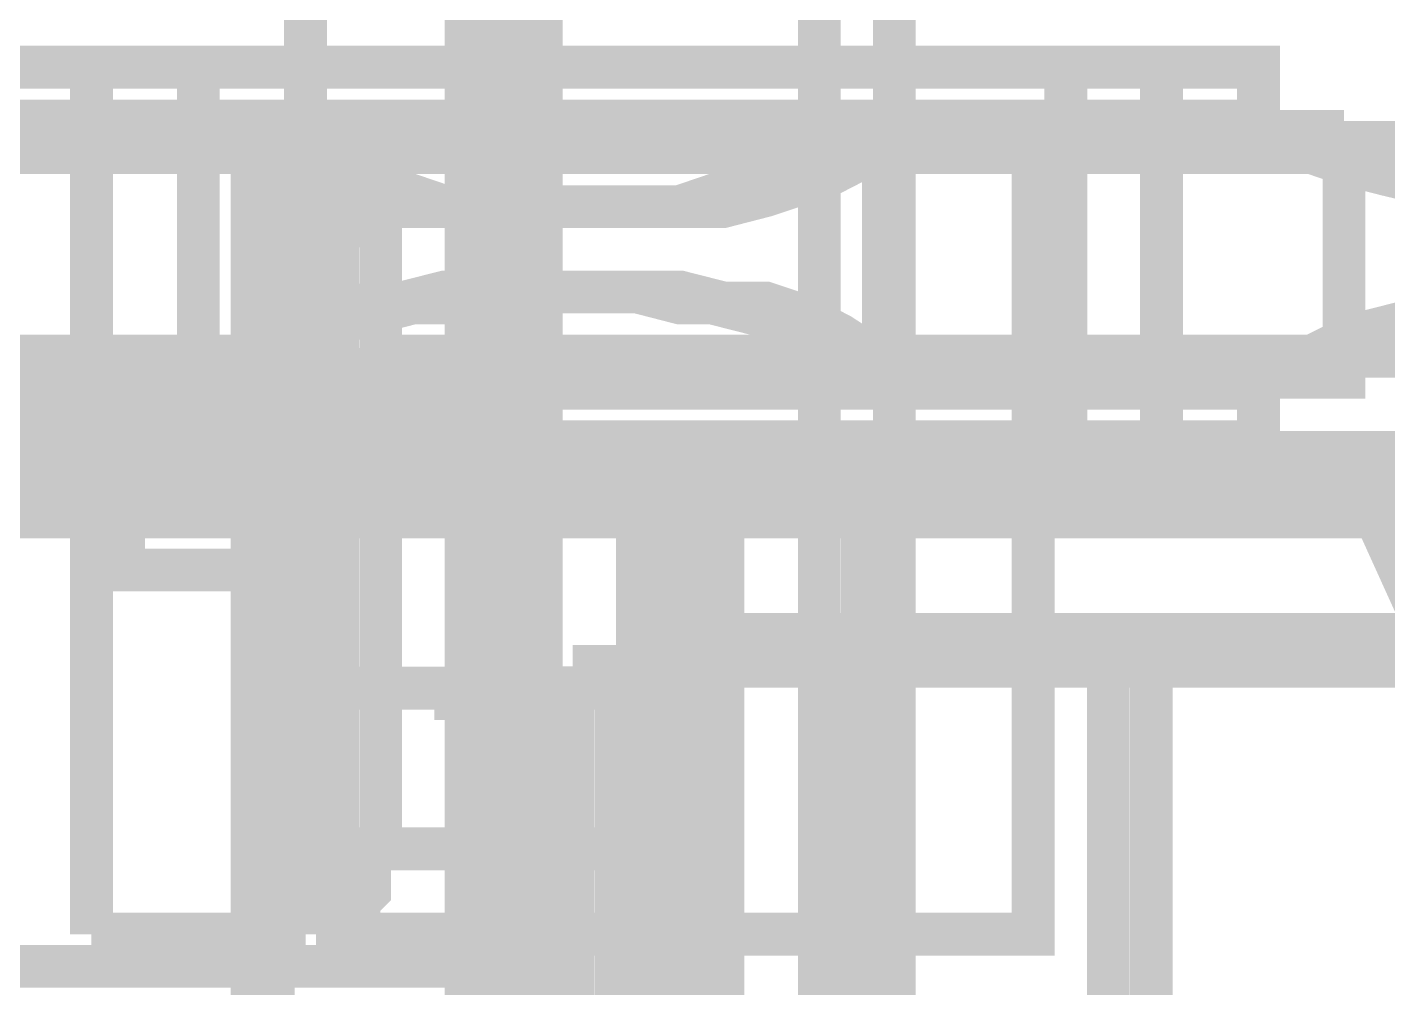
# Model space of a CAD drawing. Extents: x 0.1 to 11.6, y 0.3 to 16.2.
# Drawn here: x 9.9717 to 10.1835, y 13.6067 to 13.7562 of the extents above; entities that cross this region are included whole.
import ezdxf

# ---------------------------------------------------------------- set-up
doc = ezdxf.new("R2010")
doc.units = 0
doc.header["$MEASUREMENT"] = 0

msp = doc.modelspace()

# ---------------------------------------------------------------- linework, layer by layer
at = {"color": 0, "const_width": 0.00667}
for points in [[(10.04, 13.8366), (10.04, 13.69)], [(10.045, 13.7783), (10.045, 13.8366), (10.045, 13.69)], [(10.095, 13.7783), (10.095, 13.74), (10.0933, 13.74), (10.0917, 13.74), (10.09, 13.74), (10.0866, 13.74), (10.0833, 13.74), (10.08, 13.74), (10.0767, 13.74), (10.0717, 13.74), (10.0684, 13.74), (10.0633, 13.74), (10.0583, 13.74), (10.0533, 13.74), (10.0483, 13.74), (10.0433, 13.74), (10.04, 13.74), (10.035, 13.74), (10.0317, 13.74), (10.0283, 13.74), (10.0267, 13.74), (10.025, 13.74), (10.0233, 13.74), (10.0217, 13.74), (10.02, 13.74), (10.0167, 13.74), (10.0133, 13.74), (10.01, 13.74), (10.0067, 13.74), (10.0017, 13.74), (9.99669, 13.74), (9.99333, 13.74), (9.98833, 13.74), (9.98335, 13.74), (9.97999, 13.74), (9.97499, 13.74), (9.97168, 13.74), (9.96669, 13.74)], [(10.015, 13.7783), (10.015, 13.74)], [(10.2133, 13.7383), (9.15001, 13.7383), (9.15001, 13.7717)], [(10.0417, 13.7717), (10.0417, 13.055)], [(10.0433, 13.7383), (10.0433, 13.7717)], [(10.0433, 13.7717), (10.0433, 13.055)], [(10.0467, 13.7383), (10.0467, 13.7717)], [(10.1067, 13.7717), (10.1067, 13.055)], [(10.1067, 13.7717), (10.1067, 13.055)], [(10.0483, 13.77), (10.0483, 13.0566)], [(10.0517, 13.77), (10.0517, 13.0566)], [(9.98167, 13.75), (9.97835, 13.75), (9.97499, 13.75), (9.97331, 13.75), (9.97, 13.75), (9.96832, 13.75)], [(9.98167, 13.75), (10.1317, 13.75), (10.1367, 13.75), (10.14, 13.75), (10.1433, 13.75), (10.1467, 13.75), (10.15, 13.75), (10.1533, 13.75), (10.1567, 13.75), (10.1583, 13.75), (10.16, 13.75), (10.1617, 13.75), (10.1634, 13.75), (10.1634, 13.7416), (10.1617, 13.7416), (10.16, 13.7416), (10.1583, 13.7416), (10.1567, 13.7416), (10.1533, 13.7416), (10.15, 13.7416), (10.1467, 13.7416), (10.1433, 13.7416), (10.14, 13.7416), (10.1367, 13.7416), (10.1317, 13.7416), (9.98167, 13.7416)], [(9.98167, 13.75), (9.98167, 13.7416)], [(9.99832, 13.7416), (9.99832, 13.75)], [(10.1334, 13.75), (10.1334, 13.7416)], [(10.1483, 13.7416), (10.1483, 13.75)], [(9.98167, 13.7416), (9.97835, 13.7416), (9.97499, 13.7416), (9.97331, 13.7416), (9.97, 13.7416), (9.96832, 13.7416)], [(10.0267, 13.74), (10.0267, 13.7017), (10.025, 13.7017), (10.0233, 13.7017), (10.0217, 13.7017), (10.02, 13.7017), (10.0167, 13.7017), (10.0133, 13.7017), (10.01, 13.7017), (10.0067, 13.7017), (10.0017, 13.7017), (9.99669, 13.7017), (9.99333, 13.7017), (9.98833, 13.7017), (9.98335, 13.7017), (9.97999, 13.7017), (9.97499, 13.7017), (9.97168, 13.7017), (9.96669, 13.7017)], [(9.98167, 13.74), (9.98167, 13.7017)], [(9.99832, 13.7017), (9.99832, 13.74)], [(10.0183, 13.74), (10.0183, 13.7367)], [(10.0917, 13.7367), (10.0917, 13.74)], [(10.1767, 13.74), (10.175, 13.74), (10.1733, 13.74), (10.17, 13.74), (10.1667, 13.74), (10.1634, 13.74), (10.16, 13.74), (10.1567, 13.74), (10.1517, 13.74), (10.1467, 13.74), (10.1433, 13.74), (10.1383, 13.74), (10.1334, 13.74), (10.1283, 13.74), (10.125, 13.74), (10.1217, 13.74), (10.1166, 13.74), (10.1133, 13.74), (10.1117, 13.74), (10.1083, 13.74), (10.1067, 13.74), (10.105, 13.74)], [(10.1767, 13.74), (10.1767, 13.7017), (10.175, 13.7017), (10.1733, 13.7017), (10.17, 13.7017), (10.1667, 13.7017), (10.1634, 13.7017), (10.16, 13.7017), (10.1567, 13.7017), (10.1517, 13.7017), (10.1467, 13.7017), (10.1433, 13.7017), (10.1383, 13.7017), (10.1334, 13.7017), (10.1283, 13.7017), (10.125, 13.7017), (10.1217, 13.7017), (10.1166, 13.7017), (10.1133, 13.7017), (10.1117, 13.7017), (10.1083, 13.7017), (10.1067, 13.7017), (10.105, 13.7017)], [(10.105, 13.74), (10.105, 13.7017)], [(10.1334, 13.74), (10.1334, 13.7017)], [(10.1483, 13.7017), (10.1483, 13.74)], [(9.965, 13.7367), (9.97, 13.7367), (9.97499, 13.7367), (9.97999, 13.7367), (9.98335, 13.7367), (9.98833, 13.7367), (9.99333, 13.7367), (9.99669, 13.7367), (10, 13.7367), (10.0033, 13.7367), (10.0067, 13.7367), (10.0084, 13.7367), (10.01, 13.7367), (10.0117, 13.7367)], [(9.98167, 13.615), (9.98167, 13.7367), (9.98167, 13.705)], [(10.0067, 13.7367), (10.0067, 13.615)], [(10.0084, 13.7367), (10.01, 13.735), (10.0133, 13.7333), (10.0183, 13.7317), (10.025, 13.73), (10.03, 13.7283), (10.0367, 13.7283), (10.0433, 13.7283)], [(10.0117, 13.7367), (10.0133, 13.7367)], [(10.0117, 13.7367), (10.0117, 13.615)], [(10.065, 13.7283), (10.0633, 13.7283), (10.0617, 13.7283), (10.06, 13.7283), (10.0583, 13.7283), (10.0566, 13.7283), (10.055, 13.7283), (10.0533, 13.7283), (10.0517, 13.7283), (10.05, 13.7283), (10.0433, 13.7283), (10.0367, 13.7283), (10.0317, 13.73), (10.0267, 13.7317), (10.0217, 13.7333), (10.0183, 13.735), (10.0133, 13.7367)], [(10.0133, 13.7367), (10.025, 13.7367), (10.0367, 13.7367), (10.0467, 13.7367), (10.0583, 13.7367), (10.07, 13.7367), (10.08, 13.7367), (10.0917, 13.7367), (10.1033, 13.7367)], [(10.015, 13.615), (10.015, 13.7367)], [(10.015, 13.7367), (10.015, 13.7267)], [(10.02, 13.7367), (10.02, 13.615)], [(10.06, 13.7283), (10.0667, 13.7283), (10.0733, 13.7283), (10.0783, 13.73), (10.0833, 13.7317), (10.0883, 13.7333), (10.0917, 13.735), (10.0967, 13.7367)], [(10.105, 13.7367), (10.1033, 13.7367), (10.1, 13.735), (10.0967, 13.7333), (10.0917, 13.7317), (10.0866, 13.73), (10.08, 13.7283), (10.0733, 13.7283), (10.0684, 13.7283)], [(10.1283, 13.7367), (10.1283, 13.615), (10.1267, 13.615), (10.125, 13.615), (10.1233, 13.615), (10.1217, 13.615), (10.1183, 13.615), (10.115, 13.615), (10.1117, 13.615), (10.1067, 13.615), (10.1017, 13.615), (10.0967, 13.615), (10.0917, 13.615), (10.0866, 13.615), (10.08, 13.615), (10.0733, 13.615)], [(10.095, 13.615), (10.095, 13.7367)], [(10.095, 13.6166), (10.095, 13.7367)], [(10.105, 13.7367), (10.1067, 13.7367), (10.11, 13.7367), (10.1117, 13.7367), (10.115, 13.7367), (10.1183, 13.7367), (10.1233, 13.7367), (10.1267, 13.7367), (10.1317, 13.7367), (10.1367, 13.7367), (10.14, 13.7367), (10.145, 13.7367), (10.15, 13.7367), (10.155, 13.7367), (10.1583, 13.7367), (10.1617, 13.7367), (10.1667, 13.7367), (10.17, 13.7367)], [(10.1283, 13.705), (10.1283, 13.7367)], [(10.17, 13.7367), (10.1717, 13.7367), (10.1733, 13.7367), (10.175, 13.7367), (10.1767, 13.7367)], [(10.1717, 13.7367), (10.1767, 13.735), (10.1833, 13.7333), (10.19, 13.7317), (10.1983, 13.73), (10.205, 13.7283), (10.2116, 13.7283), (10.2167, 13.7283)], [(10.235, 13.7283), (10.2333, 13.7283), (10.2317, 13.7283), (10.23, 13.7283), (10.2283, 13.7283), (10.2267, 13.7283), (10.225, 13.7283), (10.2233, 13.7283), (10.2217, 13.7283), (10.2167, 13.7283), (10.21, 13.7283), (10.2033, 13.73), (10.1967, 13.7317), (10.1917, 13.7333), (10.185, 13.735), (10.1767, 13.7367)], [(10.1767, 13.7367), (10.1867, 13.7367), (10.1967, 13.7367), (10.2067, 13.7367), (10.215, 13.7367), (10.2233, 13.7367), (10.2317, 13.7367), (10.24, 13.7367), (10.2483, 13.7367), (10.25, 13.735), (10.25, 13.7333), (10.25, 13.7317), (10.2483, 13.73), (10.245, 13.7283), (10.24, 13.7283), (10.2367, 13.7283)], [(10.0233, 13.7333), (10.0167, 13.7333), (10.0183, 13.7317), (10.02, 13.7283), (10.02, 13.725), (10.02, 13.7233)], [(10.015, 13.63), (10.015, 13.7233), (10.015, 13.7267), (10.015, 13.73), (10.015, 13.7317), (10.015, 13.7333), (10.0167, 13.7333)], [(10.0233, 13.7333), (10.0217, 13.7333), (10.0217, 13.7317), (10.0217, 13.73), (10.02, 13.7283), (10.02, 13.7267), (10.02, 13.725), (10.02, 13.7233)], [(10.0267, 13.63), (10.0267, 13.7233), (10.025, 13.725), (10.025, 13.7267), (10.025, 13.7283), (10.025, 13.73), (10.025, 13.7317), (10.0233, 13.7333)], [(10.05, 13.7283), (10.0467, 13.7283), (10.045, 13.7283), (10.0433, 13.7283)], [(10.0684, 13.7283), (10.0667, 13.7283), (10.065, 13.7283)], [(10.02, 13.7233), (10.02, 13.63), (10.02, 13.6267), (10.02, 13.6233), (10.0183, 13.62), (10.0167, 13.62), (10.0167, 13.6183)], [(10.02, 13.7233), (10.02, 13.63), (10.02, 13.6283), (10.02, 13.6267), (10.02, 13.6233), (10.0217, 13.6217), (10.0217, 13.62), (10.0217, 13.6183), (10.0233, 13.6183)], [(10.1033, 13.705), (10.0917, 13.705), (10.08, 13.705), (10.07, 13.705), (10.0583, 13.705), (10.0467, 13.705), (10.0367, 13.705), (10.025, 13.705), (10.0133, 13.705), (10.0167, 13.7067), (10.02, 13.71), (10.025, 13.7116), (10.0317, 13.7133), (10.0367, 13.7133), (10.0433, 13.715), (10.05, 13.715)], [(10.0433, 13.715), (10.0367, 13.715), (10.03, 13.7133), (10.025, 13.7133), (10.0183, 13.7116), (10.015, 13.71), (10.0117, 13.7083), (10.0084, 13.705)], [(10.05, 13.715), (10.0467, 13.715), (10.045, 13.715), (10.0433, 13.715)], [(10.05, 13.715), (10.0517, 13.715)], [(10.0684, 13.715), (10.0667, 13.715), (10.065, 13.715), (10.0633, 13.715), (10.0617, 13.715), (10.06, 13.715), (10.0583, 13.715), (10.0566, 13.715), (10.055, 13.715), (10.0533, 13.715), (10.0517, 13.715)], [(10.0967, 13.705), (10.0933, 13.7067), (10.09, 13.71), (10.085, 13.7116), (10.0783, 13.7133), (10.0733, 13.7133), (10.0667, 13.715), (10.06, 13.715)], [(10.0684, 13.715), (10.0733, 13.715), (10.08, 13.7133), (10.0866, 13.7133), (10.0917, 13.7116), (10.095, 13.71), (10.0983, 13.7083), (10.1033, 13.705)], [(10.17, 13.705), (10.1717, 13.705), (10.1733, 13.705), (10.175, 13.705), (10.1767, 13.705), (10.1833, 13.7067), (10.19, 13.71), (10.1967, 13.7116), (10.2033, 13.7133), (10.21, 13.7133), (10.2167, 13.715), (10.2217, 13.715)], [(10.2167, 13.715), (10.21, 13.715), (10.205, 13.7133), (10.1983, 13.7133), (10.1917, 13.7116), (10.185, 13.71), (10.1783, 13.7083), (10.1717, 13.705)], [(9.93832, 13.705), (9.94, 13.705), (9.94168, 13.705), (9.94336, 13.705), (9.94499, 13.705), (9.94667, 13.705), (9.94997, 13.705), (9.95335, 13.705), (9.95665, 13.705), (9.96164, 13.705), (9.965, 13.705), (9.97, 13.705), (9.97499, 13.705), (9.97999, 13.705), (9.98335, 13.705), (9.98833, 13.705), (9.99333, 13.705), (9.99669, 13.705), (10, 13.705), (10.0033, 13.705), (10.0067, 13.705), (10.0084, 13.705), (10.01, 13.705), (10.0117, 13.705)], [(10.0133, 13.705), (10.0117, 13.705)], [(10.17, 13.705), (10.1667, 13.705), (10.1617, 13.705), (10.1583, 13.705), (10.155, 13.705), (10.15, 13.705), (10.145, 13.705), (10.14, 13.705), (10.1367, 13.705), (10.1317, 13.705), (10.1267, 13.705), (10.1233, 13.705), (10.1183, 13.705), (10.115, 13.705), (10.1117, 13.705), (10.11, 13.705), (10.1067, 13.705), (10.105, 13.705), (10.1033, 13.705)], [(10.1767, 13.705), (10.1867, 13.705), (10.1967, 13.705), (10.2067, 13.705), (10.215, 13.705), (10.2233, 13.705), (10.2317, 13.705), (10.24, 13.705), (10.2483, 13.705)], [(9.98167, 13.7), (9.97835, 13.7), (9.97499, 13.7), (9.97331, 13.7), (9.97, 13.7), (9.96832, 13.7)], [(10.1634, 13.7), (10.1634, 13.6917), (10.1617, 13.6917), (10.16, 13.6917), (10.1583, 13.6917), (10.1567, 13.6917), (10.1533, 13.6917), (10.15, 13.6917), (10.1467, 13.6917), (10.1433, 13.6917), (10.14, 13.6917), (10.1367, 13.6917), (10.1317, 13.6917), (9.98167, 13.6917)], [(10.1634, 13.7), (10.1617, 13.7), (10.16, 13.7), (10.1583, 13.7), (10.1567, 13.7), (10.1533, 13.7), (10.15, 13.7), (10.1467, 13.7), (10.1433, 13.7), (10.14, 13.7), (10.1367, 13.7), (10.1317, 13.7), (9.98167, 13.7)], [(9.98167, 13.7), (9.98167, 13.6917)], [(9.99832, 13.6917), (9.99832, 13.7)], [(10.1334, 13.7), (10.1334, 13.6917)], [(10.1483, 13.6917), (10.1483, 13.7)], [(10.04, 13.6967), (9.94667, 13.6967)], [(10.0433, 13.6883), (10.0433, 13.69), (10.0433, 13.6917), (10.0433, 13.6934), (10.0417, 13.695), (10.0417, 13.6967), (10.04, 13.6967)], [(10.1883, 13.69), (10.175, 13.69), (10.1617, 13.69), (10.1467, 13.69), (10.1334, 13.69), (10.1183, 13.69), (10.1017, 13.69), (10.0866, 13.69), (10.07, 13.69), (10.0533, 13.69), (10.0367, 13.69), (10.0183, 13.69), (10, 13.69), (9.98335, 13.69), (9.965, 13.69), (9.94499, 13.69)], [(9.98167, 13.6917), (9.97835, 13.6917), (9.97499, 13.6917), (9.97331, 13.6917), (9.97, 13.6917), (9.96832, 13.6917)], [(10.04, 13.6883), (10.04, 13.69)], [(10.0433, 13.61), (10.04, 13.61), (10.04, 13.6883)], [(10.0433, 13.61), (10.0433, 13.6883)], [(10.1533, 13.685), (9.92833, 13.685), (9.92833, 13.68)], [(9.99832, 13.68), (9.99832, 13.685)], [(10.12, 13.685), (10.12, 13.68)], [(10.1483, 13.68), (10.1483, 13.685)], [(10.1533, 13.68), (10.1533, 13.685)], [(10.1533, 13.685), (10.1634, 13.685)], [(10.1634, 13.685), (10.1634, 13.68)], [(10.1634, 13.68), (10.195, 13.68), (10.195, 13.685)], [(10.195, 13.685), (10.1634, 13.685)], [(10.0084, 13.6816), (9.98503, 13.6816)], [(9.92503, 13.68), (10.01, 13.68)], [(9.92833, 13.68), (10.01, 13.68)], [(10.01, 13.66), (10.01, 13.68), (10.04, 13.68)], [(10.07, 13.68), (10.04, 13.68), (10.04, 13.66), (10.04, 13.6583), (10.04, 13.6567), (10.04, 13.655), (10.04, 13.6533), (10.0417, 13.6533)], [(10.04, 13.68), (10.04, 13.145)], [(10.0417, 13.68), (10.0417, 13.145)], [(10.0667, 13.145), (10.0667, 13.68)], [(10.07, 13.68), (10.1533, 13.68)], [(10.07, 13.145), (10.07, 13.68)], [(10.0717, 13.68), (10.0717, 13.145)], [(10.0767, 13.145), (10.0767, 13.68)], [(10.08, 13.145), (10.08, 13.68)], [(10.1017, 13.68), (10.1017, 13.145)], [(10.1634, 13.68), (10.1533, 13.68)], [(10.1816, 13.68), (10.2383, 13.555)], [(10.1816, 13.68), (10.2383, 13.555)], [(9.98503, 13.6717), (10.0084, 13.6717)], [(10.0117, 13.6533), (10.01, 13.6533), (10.01, 13.655), (10.01, 13.6567), (10.01, 13.6583), (10.01, 13.66)], [(10.36, 13.6617), (10.345, 13.6617), (10.3317, 13.6617), (10.3167, 13.6617), (10.3017, 13.6617), (10.2867, 13.6617), (10.2733, 13.6617), (10.2584, 13.6617), (10.2433, 13.6617), (10.23, 13.6617), (10.215, 13.6617), (10.2017, 13.6617), (10.1883, 13.6617), (10.175, 13.6617), (10.16, 13.6617), (10.1483, 13.6617), (10.135, 13.6617), (10.1217, 13.6617), (10.11, 13.6617), (10.0967, 13.6617), (10.085, 13.6617), (10.0733, 13.6617), (10.0733, 13.6567)], [(10.0983, 13.6617), (10.0983, 13.6567)], [(10.0566, 13.17), (10.0566, 13.6567)], [(10.0566, 13.6567), (10.0733, 13.6567)], [(10.0633, 13.17), (10.0633, 13.6567)], [(10.0733, 13.6567), (10.085, 13.6567), (10.0967, 13.6567), (10.11, 13.6567), (10.1217, 13.6567), (10.135, 13.6567), (10.1483, 13.6567), (10.16, 13.6567), (10.175, 13.6567), (10.1883, 13.6567), (10.2017, 13.6567), (10.215, 13.6567), (10.23, 13.6567), (10.2433, 13.6567), (10.2584, 13.6567), (10.2733, 13.6567), (10.2867, 13.6567), (10.3017, 13.6567), (10.3167, 13.6567), (10.3317, 13.6567), (10.345, 13.6567), (10.36, 13.6567)], [(10.095, 13.6567), (10.095, 13.17)], [(10.0983, 13.6567), (10.0983, 13.17)], [(10.14, 13.6567), (10.14, 13.17)], [(10.1467, 13.6567), (10.1467, 13.17)], [(10.0417, 13.6533), (10.0117, 13.6533)], [(10.04, 13.6467), (10.04, 13.6483), (10.04, 13.65), (10.04, 13.6517), (10.0384, 13.6517), (10.0384, 13.6533)], [(10.0417, 13.6533), (10.0684, 13.6533), (10.0684, 13.6517), (10.07, 13.6517), (10.07, 13.65), (10.07, 13.6483), (10.07, 13.6467)], [(10.04, 13.635), (10.04, 13.6467)], [(10.07, 13.6467), (10.07, 13.635), (10.07, 13.6334), (10.07, 13.6317), (10.07, 13.63), (10.0684, 13.6283)], [(10.0384, 13.6283), (10.04, 13.63), (10.04, 13.6317), (10.04, 13.6334), (10.04, 13.635)], [(10.01, 13.6217), (10.01, 13.6233), (10.01, 13.625), (10.01, 13.6267), (10.01, 13.6283), (10.0117, 13.6283)], [(10.0117, 13.6283), (10.0417, 13.6283)], [(10.0167, 13.6183), (10.015, 13.62), (10.015, 13.6217), (10.015, 13.6233), (10.015, 13.6283), (10.015, 13.63)], [(10.0267, 13.63), (10.025, 13.6283), (10.025, 13.6267), (10.025, 13.6233), (10.025, 13.6217), (10.0233, 13.62), (10.0233, 13.6183), (10.0167, 13.6183)], [(10.0684, 13.6283), (10.0417, 13.6283), (10.04, 13.6283), (10.04, 13.6267), (10.04, 13.625), (10.04, 13.6233), (10.04, 13.6217)], [(10.015, 13.6267), (10.015, 13.6166)], [(10.01, 13.6033), (10.01, 13.6217)], [(10.04, 13.6217), (10.04, 13.6033), (10.04, 13.6017), (10.04, 13.6), (10.04, 13.5983), (10.04, 13.5967), (10.0417, 13.5967)], [(10.015, 13.6166), (10.0133, 13.6166), (10.0133, 13.615)], [(10.0967, 13.615), (10.0967, 13.6166), (10.095, 13.6166)], [(10.0733, 13.615), (10.0684, 13.615), (10.0617, 13.615), (10.055, 13.615), (10.0483, 13.615), (10.0417, 13.615), (10.035, 13.615), (10.03, 13.615), (10.0233, 13.615), (10.0183, 13.615), (10.0117, 13.615), (10.0067, 13.615), (10.0033, 13.615), (9.99832, 13.615), (9.99501, 13.615), (9.99164, 13.615), (9.98833, 13.615), (9.98665, 13.615), (9.98335, 13.615), (9.98167, 13.615)], [(10.0084, 13.615), (10.0067, 13.615), (10.0067, 13.6133)], [(10.1033, 13.6133), (10.1033, 13.615), (10.1017, 13.615)], [(10.0067, 13.6133), (10.0067, 13.5367)], [(10.1033, 13.5367), (10.1033, 13.6133)], [(9.50499, 13.61), (10.04, 13.61)]]:
    msp.add_lwpolyline(points, dxfattribs=at)
for points in [[(9.98503, 13.6816), (9.98335, 13.6816), (9.98335, 13.68), (9.98335, 13.6783), (9.98335, 13.6767), (9.98335, 13.675), (9.98335, 13.6733), (9.98335, 13.6717), (9.98503, 13.6717), (9.98503, 13.6733), (9.98665, 13.675), (9.98665, 13.6767), (9.98665, 13.6783), (9.98503, 13.68), (9.98503, 13.6816)], [(10.0084, 13.6717), (10.01, 13.6717), (10.01, 13.6733), (10.01, 13.675), (10.01, 13.6767), (10.01, 13.6783), (10.01, 13.68), (10.01, 13.6816), (10.0084, 13.6816), (10.0084, 13.68), (10.0084, 13.6783), (10.0084, 13.6767), (10.0084, 13.675), (10.0084, 13.6733), (10.0084, 13.6717)]]:
    msp.add_lwpolyline(points, close=True, dxfattribs=at)

doc.saveas('drawing.dxf')
